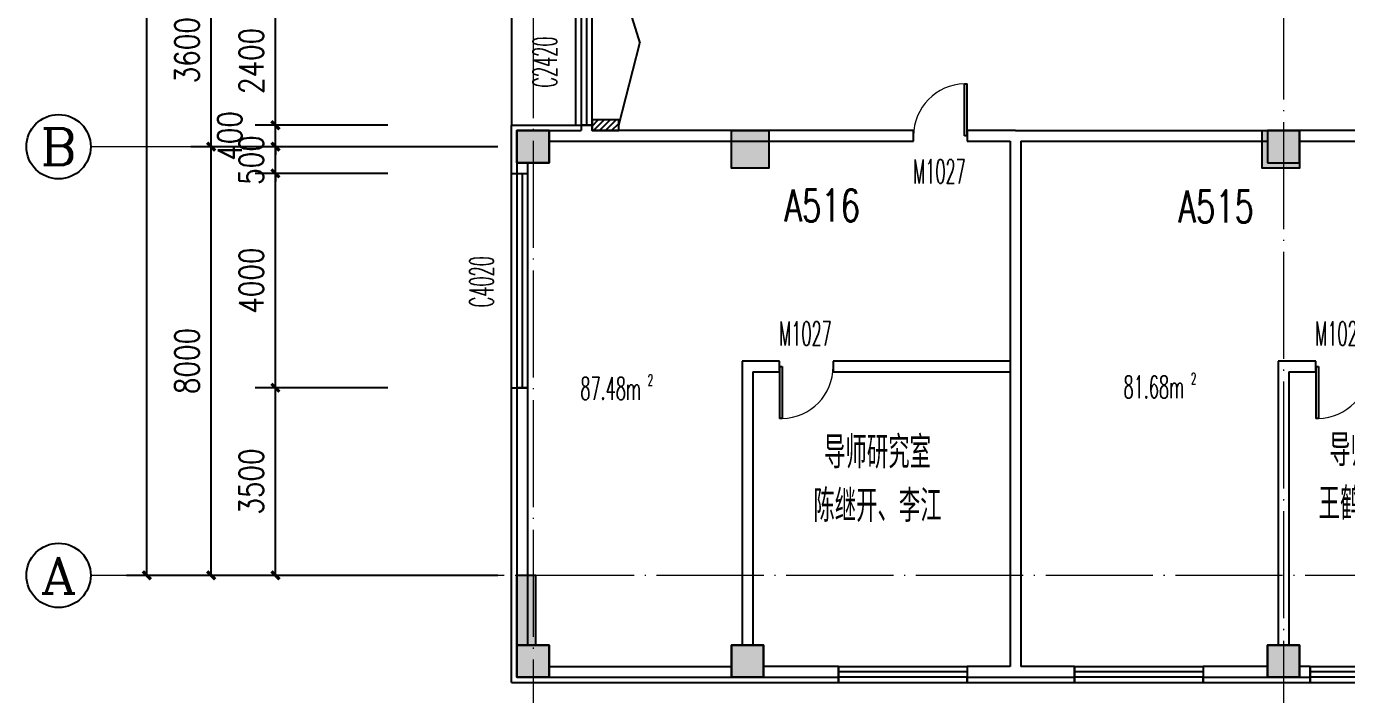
# Model space of a CAD drawing. Extents: x 1417642 to 3570900, y 124798 to 1191112.
# Drawn here: x 1430352 to 1454980, y 137607 to 150078 of the extents above; entities that cross this region are included whole.
import ezdxf
from ezdxf.enums import TextEntityAlignment as Align

# ---------------------------------------------------------------- set-up
doc = ezdxf.new("R2010")
doc.units = 0
doc.header["$LTSCALE"] = 1000
doc.header["$MEASUREMENT"] = 0
doc.linetypes.add('DOTE', pattern=[2.42, 2, -0.2, 0.02, -0.2])
doc.layers.get('0').update_dxf_attribs({"linetype": 'CONTINUOUS'})
doc.layers.get('Defpoints').update_dxf_attribs({"linetype": 'CONTINUOUS'})
for name, color, linetype in [('AXIS', 3, 'CONTINUOUS'), ('AXIS_TEXT', 7, 'CONTINUOUS'), ('colu', 2, 'CONTINUOUS'), ('COLUMN', 9, 'CONTINUOUS'), ('DOTE', 1, 'DOTE'), ('PUB_DIM', 3, 'CONTINUOUS'), ('PUB_HATCH', 8, 'CONTINUOUS'), ('PUB_TEXT', 40, 'CONTINUOUS'), ('SPACE', 7, 'CONTINUOUS'), ('STAIR', 2, 'CONTINUOUS'), ('SURFACE', 6, 'CONTINUOUS'), ('tiaozheng', 20, 'CONTINUOUS'), ('WALL', 4, 'CONTINUOUS'), ('WALL-MOVE', 6, 'CONTINUOUS'), ('WINDOW', 2, 'CONTINUOUS'), ('WINDOW_TEXT', 7, 'CONTINUOUS'), ('填充', 252, 'CONTINUOUS'), ('柱填充 @ 1', 8, 'CONTINUOUS'), ('立面造型', 40, 'CONTINUOUS')]:
    doc.layers.add(name, color=color, linetype=linetype)
doc.styles.add('_TCH_AXIS', font='COMPLEX', dxfattribs={"bigfont": 'GBCBIG'})
doc.styles.add('_TCH_SPACE', font='ROMANS', dxfattribs={"width": 0.7, "height": 5, "bigfont": 'Z'})
doc.styles.add('_TCH_WINDOW', font='ROMANS.shx', dxfattribs={"width": 0.7, "height": 400, "bigfont": 'Z.shx'})
doc.styles.add('DIM_FONT', font='SIMPLEX.shx', dxfattribs={"width": 0.8})
doc.styles.add('Z', font='ROMANS', dxfattribs={"width": 0.7, "bigfont": 'Z'})
doc.dimstyles.new('DIMN150', dxfattribs={"dimscale": 1.5, "dimtxt": 300, "dimasz": 100, "dimexe": 250, "dimexo": 300, "dimgap": 150, "dimtad": 1, "dimdec": 0, "dimzin": 0, "dimdsep": 46, "dimtxsty": 'DIM_FONT', "dimblk": 'ARCHTICK', "dimcen": 0.09, "dimdle": 1.5, "dimclrt": 7, "dimazin": 2, "dimtfac": 1, "dimtdec": 0, "dimtix": 1, "dimtmove": 2, "dimatfit": 3, "dimldrblk": 'ARCHTICK', "dimfxl": 1, "dimtolj": 1, "dimtzin": 0, "dimarcsym": 0})

# ---------------------------------------------------------------- blocks, each defined once
blk = doc.blocks.new('5873')
at = {"layer": '柱填充 @ 1', "ltscale": 1000}
for points in [[(1503628, 702485), (1504228, 702485), (1504228, 701885), (1503628, 701885)], [(1507628, 702485), (1508328, 702485), (1508328, 701785), (1507628, 701785)], [(1517528, 702485), (1518228, 702485), (1518228, 701785), (1517528, 701785)], [(1503628, 692885), (1504228, 692885), (1504228, 692285), (1503628, 692285)], [(1507628, 692885), (1508228, 692885), (1508228, 692285), (1507628, 692285)], [(1517628, 692885), (1518228, 692885), (1518228, 692285), (1517628, 692285)]]:
    blk.add_hatch(color=256, dxfattribs=at).paths.add_polyline_path(points)
h = blk.add_hatch(color=256, dxfattribs=at)
h.paths.add_polyline_path([(1503928, 694185), (1503628, 694185), (1503628, 692885), (1503928, 692885)])
h.paths.add_polyline_path([(1503978, 694185), (1503928, 694185), (1503928, 692885), (1503978, 692885)])
at = {"layer": 'colu', "ltscale": 1000}
for p, q in [((1503628, 692885), (1503628, 694185)), ((1503978, 694185), (1503628, 694185)), ((1503978, 692885), (1503978, 694185))]:
    blk.add_line(p, q, dxfattribs=at)
for points in [[(1503628, 702485), (1504228, 702485), (1504228, 701885), (1503628, 701885)], [(1507628, 702485), (1508328, 702485), (1508328, 701785), (1507628, 701785)], [(1517528, 702485), (1518228, 702485), (1518228, 701785), (1517528, 701785)], [(1503628, 692885), (1504228, 692885), (1504228, 692285), (1503628, 692285)], [(1507628, 692885), (1508228, 692885), (1508228, 692285), (1507628, 692285)], [(1517628, 692885), (1518228, 692885), (1518228, 692285), (1517628, 692285)]]:
    blk.add_lwpolyline(points, close=True, dxfattribs=at)
blk = doc.blocks.new('_ArchTick')
at = {"color": 0, "linetype": 'ByBlock', "const_width": 0.4}
blk.add_lwpolyline([(-0.5, -0.5), (0.5, 0.5)], dxfattribs=at)
blk = doc.blocks.new('*D319')
at = {"layer": 'Defpoints', "color": 0}
for p in [(1432597, 238433), (1436104, 238433), (1436104, 139833)]:
    blk.add_point(p, dxfattribs=at)
at = {"layer": 'PUB_DIM', "color": 0, "lineweight": -2}
for p, q in [((1435654, 238433), (1432222, 238433)), ((1432597, 139830), (1432597, 238435)), ((1435654, 139833), (1432222, 139833))]:
    blk.add_line(p, q, dxfattribs=at)
at = {"layer": 'PUB_DIM', "color": 0, "lineweight": -2, "xscale": 150, "yscale": 150, "zscale": 150}
for p, rotation in [((1432597, 238433), 90), ((1432597, 139833), 270)]:
    blk.add_blockref('_ArchTick', p, dxfattribs=dict(at, rotation=rotation))
at = {"layer": 'PUB_DIM', "color": 7, "insert": (1432147, 189133), "char_height": 450, "attachment_point": 5, "rotation": 90, "style": 'DIM_FONT'}
blk.add_mtext('\\A1;98600', dxfattribs=at)
blk = doc.blocks.new('*D333')
at = {"layer": 'AXIS', "color": 0, "lineweight": -2}
for p, q in [((1439146, 151433), (1433422, 151433)), ((1433797, 147830), (1433797, 151435)), ((1439146, 147833), (1433422, 147833))]:
    blk.add_line(p, q, dxfattribs=at)
at = {"layer": 'Defpoints', "color": 0}
for p in [(1433797, 151433), (1439596, 151433), (1439596, 147833)]:
    blk.add_point(p, dxfattribs=at)
at = {"layer": 'AXIS', "color": 0, "lineweight": -2, "xscale": 150, "yscale": 150, "zscale": 150}
for p, rotation in [((1433797, 151433), 90), ((1433797, 147833), 270)]:
    blk.add_blockref('_ArchTick', p, dxfattribs=dict(at, rotation=rotation))
at = {"layer": 'AXIS', "color": 7, "insert": (1433347, 149633), "char_height": 450, "attachment_point": 5, "rotation": 90, "style": 'DIM_FONT'}
blk.add_mtext('\\A1;3600', dxfattribs=at)
blk = doc.blocks.new('*D334')
at = {"layer": 'AXIS', "color": 0, "lineweight": -2}
for p, q in [((1439146, 147833), (1433422, 147833)), ((1433797, 139830), (1433797, 147835)), ((1439146, 139833), (1433422, 139833))]:
    blk.add_line(p, q, dxfattribs=at)
at = {"layer": 'Defpoints', "color": 0}
for p in [(1433797, 147833), (1439596, 147833), (1439596, 139833)]:
    blk.add_point(p, dxfattribs=at)
at = {"layer": 'AXIS', "color": 0, "lineweight": -2, "xscale": 150, "yscale": 150, "zscale": 150}
for p, rotation in [((1433797, 147833), 90), ((1433797, 139833), 270)]:
    blk.add_blockref('_ArchTick', p, dxfattribs=dict(at, rotation=rotation))
at = {"layer": 'AXIS', "color": 7, "insert": (1433347, 143833), "char_height": 450, "attachment_point": 5, "rotation": 90, "style": 'DIM_FONT'}
blk.add_mtext('\\A1;8000', dxfattribs=at)
blk = doc.blocks.new('*D437')
at = {"layer": 'Defpoints', "color": 0}
for p in [(1434997, 150633), (1437546, 150633), (1437546, 148233)]:
    blk.add_point(p, dxfattribs=at)
at = {"layer": 'PUB_DIM', "color": 0, "lineweight": -2}
for p, q in [((1437096, 150633), (1434622, 150633)), ((1434997, 148230), (1434997, 150635)), ((1437096, 148233), (1434622, 148233))]:
    blk.add_line(p, q, dxfattribs=at)
at = {"layer": 'PUB_DIM', "color": 0, "lineweight": -2, "xscale": 150, "yscale": 150, "zscale": 150}
for p, rotation in [((1434997, 150633), 90), ((1434997, 148233), 270)]:
    blk.add_blockref('_ArchTick', p, dxfattribs=dict(at, rotation=rotation))
at = {"layer": 'PUB_DIM', "color": 7, "insert": (1434547, 149433), "char_height": 450, "attachment_point": 5, "rotation": 90, "style": 'DIM_FONT'}
blk.add_mtext('\\A1;2400', dxfattribs=at)
blk = doc.blocks.new('*D438')
at = {"layer": 'Defpoints', "color": 0}
for p in [(1434997, 148233), (1437546, 148233), (1437546, 147833)]:
    blk.add_point(p, dxfattribs=at)
at = {"layer": 'PUB_DIM', "color": 0, "lineweight": -2}
for p, q in [((1434997, 148233), (1434997, 148383)), ((1437096, 148233), (1434622, 148233)), ((1434997, 147833), (1434997, 148233)), ((1437096, 147833), (1434622, 147833)), ((1434997, 147833), (1434997, 147683))]:
    blk.add_line(p, q, dxfattribs=at)
at = {"layer": 'PUB_DIM', "color": 0, "lineweight": -2, "xscale": 150, "yscale": 150, "zscale": 150}
for p, rotation in [((1434997, 148233), 270), ((1434997, 147833), 90)]:
    blk.add_blockref('_ArchTick', p, dxfattribs=dict(at, rotation=rotation))
at = {"layer": 'PUB_DIM', "color": 7, "insert": (1434145, 148033), "char_height": 450, "attachment_point": 5, "rotation": 90, "style": 'DIM_FONT'}
blk.add_mtext('\\A1;400', dxfattribs=at)
blk = doc.blocks.new('*D439')
at = {"layer": 'Defpoints', "color": 0}
for p in [(1434997, 147833), (1437546, 147833), (1437546, 147333)]:
    blk.add_point(p, dxfattribs=at)
at = {"layer": 'PUB_DIM', "color": 0, "lineweight": -2}
for p, q in [((1437096, 147833), (1434622, 147833)), ((1434997, 147833), (1434997, 147983)), ((1434997, 147333), (1434997, 147833)), ((1437096, 147333), (1434622, 147333)), ((1434997, 147333), (1434997, 147183))]:
    blk.add_line(p, q, dxfattribs=at)
at = {"layer": 'PUB_DIM', "color": 0, "lineweight": -2, "xscale": 150, "yscale": 150, "zscale": 150}
for p, rotation in [((1434997, 147833), 270), ((1434997, 147333), 90)]:
    blk.add_blockref('_ArchTick', p, dxfattribs=dict(at, rotation=rotation))
at = {"layer": 'PUB_DIM', "color": 7, "insert": (1434547, 147583), "char_height": 450, "attachment_point": 5, "rotation": 90, "style": 'DIM_FONT'}
blk.add_mtext('\\A1;500', dxfattribs=at)
blk = doc.blocks.new('*D440')
at = {"layer": 'Defpoints', "color": 0}
for p in [(1434997, 147333), (1437546, 147333), (1437546, 143333)]:
    blk.add_point(p, dxfattribs=at)
at = {"layer": 'PUB_DIM', "color": 0, "lineweight": -2}
for p, q in [((1437096, 147333), (1434622, 147333)), ((1434997, 143330), (1434997, 147335)), ((1437096, 143333), (1434622, 143333))]:
    blk.add_line(p, q, dxfattribs=at)
at = {"layer": 'PUB_DIM', "color": 0, "lineweight": -2, "xscale": 150, "yscale": 150, "zscale": 150}
for p, rotation in [((1434997, 147333), 90), ((1434997, 143333), 270)]:
    blk.add_blockref('_ArchTick', p, dxfattribs=dict(at, rotation=rotation))
at = {"layer": 'PUB_DIM', "color": 7, "insert": (1434547, 145333), "char_height": 450, "attachment_point": 5, "rotation": 90, "style": 'DIM_FONT'}
blk.add_mtext('\\A1;4000', dxfattribs=at)
blk = doc.blocks.new('*D441')
at = {"layer": 'Defpoints', "color": 0}
for p in [(1434997, 143333), (1437546, 143333), (1437546, 139833)]:
    blk.add_point(p, dxfattribs=at)
at = {"layer": 'PUB_DIM', "color": 0, "lineweight": -2}
for p, q in [((1437096, 143333), (1434622, 143333)), ((1434997, 139830), (1434997, 143335)), ((1437096, 139833), (1434622, 139833))]:
    blk.add_line(p, q, dxfattribs=at)
at = {"layer": 'PUB_DIM', "color": 0, "lineweight": -2, "xscale": 150, "yscale": 150, "zscale": 150}
for p, rotation in [((1434997, 143333), 90), ((1434997, 139833), 270)]:
    blk.add_blockref('_ArchTick', p, dxfattribs=dict(at, rotation=rotation))
at = {"layer": 'PUB_DIM', "color": 7, "insert": (1434547, 141583), "char_height": 450, "attachment_point": 5, "rotation": 90, "style": 'DIM_FONT'}
blk.add_mtext('\\A1;3500', dxfattribs=at)
blk = doc.blocks.new('_FZH')
blk.add_lwpolyline([(-0.5, -0.5), (0.5, -0.5), (0.5, 0.5), (-0.5, 0.5)], close=True)
at = {"layer": 'PUB_HATCH'}
blk.add_solid([(-0.5, -0.5), (0.5, -0.5), (-0.5, 0.5), (0.5, 0.5)], dxfattribs=at)
blk = doc.blocks.new('$TCHSYS$WIN2D')
for p, q in [((-0.5, 0.5), (0.5, 0.5)), ((-0.5, 0.5), (-0.5, -0.5)), ((0.5, 0.5), (0.5, -0.5)), ((0.5, 0.1667), (-0.5, 0.1667)), ((0.5, -0.1667), (-0.5, -0.1667)), ((-0.5, -0.5), (0.5, -0.5))]:
    blk.add_line(p, q)
blk = doc.blocks.new('$DorLib2D$00000001')
for p, q in [((0.45, 0.975), (0.5, 0.975)), ((0.45, 0), (0.45, 0.975)), ((0.5, 0), (0.5, 0.975)), ((0.5, 0), (0.45, 0))]:
    blk.add_line(p, q)
at = {"lineweight": 13}
blk.add_arc((0.475, 0), 0.975, 91.4693, 180, dxfattribs=at)

msp = doc.modelspace()

# ---------------------------------------------------------------- hatches: boundary and pattern name
at = {"layer": 'STAIR'}
h = msp.add_hatch(dxfattribs=at)
h.set_pattern_fill('ANSI31', color=256, scale=50)
h.set_pattern_definition([(45, (-847.33, -332308.99), (-56.1266008, 56.1266008), [])])
h.paths.add_polyline_path([(1440903.1, 148332.7), (1440903.1, 148132.7), (1441403.1, 148132.7), (1441403.1, 148332.7)])

# ---------------------------------------------------------------- linework, layer by layer
at = {"color": 6, "lineweight": 0}
msp.add_lwpolyline([(1440603.1, 137832.7), (1439403.1, 137832.7)], dxfattribs=at)
at = {"layer": 'AXIS', "lineweight": 0}
for p, q in [((1437400.2, 147832.7), (1431551.8, 147832.7)), ((1437400.2, 139832.7), (1431551.8, 139832.7))]:
    msp.add_line(p, q, dxfattribs=at)
at = {"layer": 'AXIS'}
for centre in [(1430951.8, 147832.7), (1430951.8, 139832.7)]:
    msp.add_circle(centre, 600, dxfattribs=at)
at = {"layer": 'DOTE', "lineweight": 0}
for points in [[(1453803.1, 242672.6), (1453803.1, 132632.2)], [(1439803.1, 160044.5), (1439803.1, 132632.2)], [(1596566.6, 139832.7), (1432076.7, 139832.7)]]:
    msp.add_lwpolyline(points, dxfattribs=at)
at = {"layer": 'STAIR'}
for p in [(1441403.1, 151032.7), (1441403.1, 148232.7)]:
    msp.add_line(p, (1441796.8, 149762.8), dxfattribs=at)
msp.add_lwpolyline([(1440903.1, 148332.7), (1440903.1, 148132.7), (1441403.1, 148132.7), (1441403.1, 148332.7), (1440903.1, 148332.7)], dxfattribs=at)
at = {"layer": 'SURFACE'}
for p, q in [((1439403.1, 147332.7), (1439403.1, 148232.7)), ((1439403.1, 148232.7), (1440603.1, 148232.7)), ((1439403.1, 147332.7), (1439503.1, 147332.7)), ((1439403.1, 143332.7), (1439503.1, 143332.7)), ((1439403.1, 137832.7), (1439403.1, 143332.7)), ((1445503.1, 137832.7), (1445503.1, 137932.7)), ((1447903.1, 137832.7), (1447903.1, 137932.7)), ((1449903.1, 137832.7), (1449903.1, 137932.7)), ((1452303.1, 137832.7), (1452303.1, 137932.7)), ((1454303.1, 137832.7), (1454303.1, 137932.7)), ((1439403.1, 137832.7), (1443803.1, 137832.7)), ((1443803.1, 137832.7), (1445503.1, 137832.7)), ((1447903.1, 137832.7), (1448803.1, 137832.7)), ((1448803.1, 137832.7), (1449903.1, 137832.7)), ((1452303.1, 137832.7), (1453803.1, 137832.7)), ((1453803.1, 137832.7), (1454303.1, 137832.7))]:
    msp.add_line(p, q, dxfattribs=at)
at = {"layer": 'WALL'}
for p, q in [((1440103.1, 148132.7), (1440703.1, 148132.7)), ((1440903.1, 148232.7), (1440703.1, 148232.7)), ((1440703.1, 148232.7), (1440703.1, 148132.7)), ((1440903.1, 148132.7), (1440903.1, 148232.7)), ((1446902.9, 148132.7), (1440903.1, 148132.7)), ((1446902.9, 147932.7), (1446902.9, 148132.7)), ((1448803.1, 148132.7), (1447902.9, 148132.7)), ((1447902.9, 148132.7), (1447902.9, 147932.7)), ((1448803.1, 148132.7), (1453503.1, 148132.7)), ((1455502.9, 148132.7), (1454103.1, 148132.7)), ((1440103.1, 147932.7), (1440803.1, 147932.7)), ((1440803.1, 147932.7), (1446902.9, 147932.7)), ((1447902.9, 147932.7), (1448703.1, 147932.7)), ((1448703.1, 147932.7), (1448703.1, 143732.7)), ((1448903.1, 147932.7), (1448903.1, 143732.7)), ((1448903.1, 147932.7), (1453503.1, 147932.7)), ((1454103.1, 147932.7), (1455502.9, 147932.7)), ((1439503.1, 147532.7), (1439503.1, 147332.7)), ((1439703.1, 147332.7), (1439703.1, 147532.7)), ((1439503.1, 147332.7), (1439703.1, 147332.7)), ((1448703.1, 143732.7), (1448703.1, 138132.7)), ((1448903.1, 143732.7), (1448903.1, 138132.7)), ((1439703.1, 143332.7), (1439503.1, 143332.7)), ((1439503.1, 143332.7), (1439503.1, 138532.7)), ((1439703.1, 138532.7), (1439703.1, 143332.7)), ((1440103.1, 138132.7), (1443503.1, 138132.7)), ((1440103.1, 137932.7), (1443503.1, 137932.7)), ((1445503.1, 138132.7), (1444103.1, 138132.7)), ((1444103.1, 137932.7), (1445503.1, 137932.7)), ((1445503.1, 137932.7), (1445503.1, 138132.7)), ((1448703.1, 138132.7), (1447903.1, 138132.7)), ((1447903.1, 138132.7), (1447903.1, 137932.7)), ((1447903.1, 137932.7), (1448803.1, 137932.7)), ((1448803.1, 137932.7), (1449903.1, 137932.7)), ((1449903.1, 138132.7), (1448903.1, 138132.7)), ((1449903.1, 137932.7), (1449903.1, 138132.7)), ((1453503.1, 138132.7), (1452303.1, 138132.7)), ((1452303.1, 138132.7), (1452303.1, 137932.7)), ((1452303.1, 137932.7), (1453503.1, 137932.7)), ((1454303.1, 138132.7), (1454103.1, 138132.7)), ((1454103.1, 137932.7), (1454303.1, 137932.7)), ((1454303.1, 137932.7), (1454303.1, 138132.7))]:
    msp.add_line(p, q, dxfattribs=at)
at = {"layer": 'WALL-MOVE'}
for p, q in [((1444403.1, 143832.7), (1443703.1, 143832.7)), ((1443703.1, 143832.7), (1443703.1, 138532.7)), ((1444403.1, 143632.7), (1444403.1, 143832.7)), ((1448703.1, 143832.7), (1445403.1, 143832.7)), ((1445403.1, 143832.7), (1445403.1, 143632.7)), ((1454403.1, 143832.7), (1453703.1, 143832.7)), ((1453703.1, 143832.7), (1453703.1, 138532.7)), ((1454403.1, 143632.7), (1454403.1, 143832.7)), ((1443903.1, 143632.7), (1444403.1, 143632.7)), ((1443903.1, 143632.7), (1443903.1, 138532.7)), ((1445403.1, 143632.7), (1448703.1, 143632.7)), ((1453903.1, 143632.7), (1454403.1, 143632.7)), ((1453903.1, 143632.7), (1453903.1, 138532.7))]:
    msp.add_line(p, q, dxfattribs=at)
at = {"layer": '立面造型'}
msp.add_line((1439403.1, 158932.7), (1439403.1, 148232.7), dxfattribs=at)

# ---------------------------------------------------------------- block references
at = {"layer": 'COLUMN', "lineweight": 0, "xscale": 600, "yscale": 600, "zscale": 600}
for p in [(1439803.1, 147832.7), (1453803.1, 147832.7), (1439803.1, 138232.7), (1443803.1, 138232.7), (1453803.1, 138232.7)]:
    msp.add_blockref('_FZH', p, dxfattribs=at)
at = {"layer": 'tiaozheng'}
msp.add_blockref('5873', (-64124.5, -554352.7), dxfattribs=at)
at = {"layer": 'WINDOW', "color": 2}
ref = msp.add_blockref('$TCHSYS$WIN2D', (1440753.1, 149432.7), dxfattribs=dict(at, xscale=2400, yscale=300, zscale=2400, rotation=89.99999999996666))
ref.add_attrib('A', 'C2420', (1440247.9, 148934), dxfattribs={"layer": 'WINDOW_TEXT', "color": 2, "height": 446.25, "rotation": 90, "style": '_TCH_WINDOW', "width": 0.494118})
at = {"layer": 'WINDOW', "lineweight": 0}
ref = msp.add_blockref('$DorLib2D$00000001', (1447402.9, 148032.7), dxfattribs=dict(at, xscale=1000, yscale=1000, zscale=1000))
ref.add_attrib('A', 'M1027', (1446893.7, 147147.9), dxfattribs={"layer": 'WINDOW_TEXT', "lineweight": 0, "height": 446.25, "style": '_TCH_WINDOW', "width": 0.494118})
at = {"layer": 'WINDOW', "color": 2}
ref = msp.add_blockref('$TCHSYS$WIN2D', (1439553.1, 145332.7), dxfattribs=dict(at, xscale=4000, yscale=300, zscale=4000, rotation=90))
ref.add_attrib('A', 'C4020', (1439065.5, 144834), dxfattribs={"layer": 'WINDOW_TEXT', "color": 2, "height": 446.25, "rotation": 90, "style": '_TCH_WINDOW', "width": 0.494118})
at = {"layer": 'WINDOW', "lineweight": 0}
ref = msp.add_blockref('$DorLib2D$00000001', (1444903.1, 143732.7), dxfattribs=dict(at, xscale=1000, yscale=1000, zscale=1000, rotation=180))
ref.add_attrib('A', 'M1027', (1444393.8, 144122.1), dxfattribs={"layer": 'WINDOW_TEXT', "lineweight": 0, "height": 446.25, "style": '_TCH_WINDOW', "width": 0.494118})
ref = msp.add_blockref('$DorLib2D$00000001', (1454903.1, 143732.7), dxfattribs=dict(at, xscale=1000, yscale=1000, zscale=1000, rotation=180))
ref.add_attrib('A', 'M1027', (1454393.8, 144122.1), dxfattribs={"layer": 'WINDOW_TEXT', "lineweight": 0, "height": 446.25, "style": '_TCH_WINDOW', "width": 0.494118})
at = {"layer": 'WINDOW', "color": 2}
ref = msp.add_blockref('$TCHSYS$WIN2D', (1446703.1, 137982.7), dxfattribs=dict(at, xscale=2400, yscale=300, zscale=2400, rotation=359.9999999999997))
ref.add_attrib('A', 'C2420', (1446204.3, 136922.1), dxfattribs={"layer": 'WINDOW_TEXT', "color": 2, "height": 446.25, "style": '_TCH_WINDOW', "width": 0.494118})
ref = msp.add_blockref('$TCHSYS$WIN2D', (1451103.1, 137982.7), dxfattribs=dict(at, xscale=2400, yscale=300, zscale=2400, rotation=359.9999999999997))
ref.add_attrib('A', 'C2420', (1450604.3, 136922.1), dxfattribs={"layer": 'WINDOW_TEXT', "color": 2, "height": 446.25, "style": '_TCH_WINDOW', "width": 0.494118})
ref = msp.add_blockref('$TCHSYS$WIN2D', (1455503.1, 137982.7), dxfattribs=dict(at, xscale=2400, yscale=300, zscale=2400))
ref.add_attrib('A', 'C2420', (1455004.3, 136922.1), dxfattribs={"layer": 'WINDOW_TEXT', "color": 2, "height": 446.25, "style": '_TCH_WINDOW', "width": 0.494118})

# ---------------------------------------------------------------- texts
at = {"layer": 'AXIS_TEXT', "style": '_TCH_AXIS'}
for s, width, p, p2 in [('B', 1.235294, (1430612.4, 147493.3), (1431291.2, 147493.3)), ('A', 1.166667, (1430612.4, 139493.3), (1431291.2, 139493.3))]:
    msp.add_text(s, height=678.8, dxfattribs=dict(at, width=width)).set_placement(p, p2, align=Align.FIT)
at = {"layer": 'PUB_TEXT', "color": 1, "lineweight": 60, "style": 'Z', "width": 0.7}
for s, p in [('A516', (1444496.8, 146435.6)), ('A515', (1451845.3, 146416.1))]:
    msp.add_text(s, height=600, dxfattribs=at).set_placement(p)
at = {"layer": 'SPACE', "style": '_TCH_SPACE', "width": 0.525}
for s, height, p in [('2', 210, (1441945.6, 143373.1)), ('2', 210, (1452078.2, 143401.2)), ('87.48m', 420, (1440685.6, 143110.6)), ('81.68m', 420, (1450818.2, 143138.7))]:
    msp.add_text(s, height=height, dxfattribs=at).set_placement(p)
at = {"layer": '填充', "char_height": 600, "width": 2747.49, "attachment_point": 2, "style": '_TCH_WINDOW'}
for s, insert in [('{\\C2;导师研究室\\P陈继开、李江}', (1446229.3, 142428.6)), ('{\\C2;导师研究室\\P王鹤、辛业春}', (1455654.7, 142470.1))]:
    msp.add_mtext(s, dxfattribs=dict(at, insert=insert))

# ---------------------------------------------------------------- dimensions: what is measured, and where the dimension line sits
at = {"layer": 'AXIS'}
for p1, p2, picture, middle in [((1439595.6, 147832.7), (1439595.6, 151432.7), '*D333', (1433346.7, 149632.7)), ((1439595.6, 139832.7), (1439595.6, 147832.7), '*D334', (1433346.7, 143832.7))]:
    dim = msp.add_aligned_dim(p1=p1, p2=p2, distance=5799, dimstyle='DIMN150', dxfattribs=at)
    dim.commit()
    dim.dimension.update_dxf_attribs({"geometry": picture, "text_midpoint": middle})
at = {"layer": 'PUB_DIM'}
for p1, p2, distance, picture, middle in [((1436104, 139832.7), (1436104, 238432.7), 3507.3, '*D319', (1432146.7, 189132.7)), ((1437545.7, 148232.7), (1437545.7, 150632.7), 2549, '*D437', (1434546.7, 149432.7)), ((1437545.7, 147332.7), (1437545.7, 147832.7), 2549, '*D439', (1434546.7, 147582.7)), ((1437545.7, 143332.7), (1437545.7, 147332.7), 2549, '*D440', (1434546.7, 145332.7)), ((1437545.7, 139832.7), (1437545.7, 143332.7), 2549, '*D441', (1434546.7, 141582.7))]:
    dim = msp.add_aligned_dim(p1=p1, p2=p2, distance=distance, dimstyle='DIMN150', dxfattribs=at)
    dim.commit()
    dim.dimension.update_dxf_attribs({"geometry": picture, "text_midpoint": middle})
dim = msp.add_linear_dim(base=(1434996.7, 148232.7), p1=(1437545.7, 147832.7), p2=(1437545.7, 148232.7), angle=90, dimstyle='DIMN150', dxfattribs=at)
dim.commit()
dim.dimension.update_dxf_attribs({"geometry": '*D438', "text_midpoint": (1434145.4, 148032.7), "dimtype": 129})

doc.saveas('drawing.dxf')
